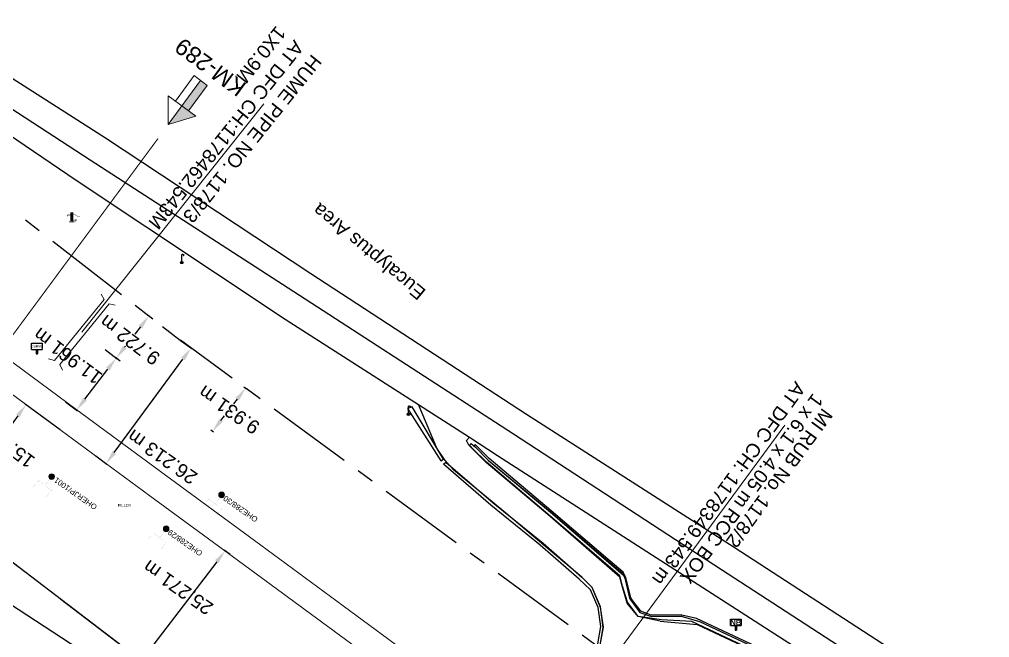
# Model space of a CAD drawing. Header units: metres. Extents: x 646303 to 662875, y 3366650 to 3378730.
# Drawn here: x 653661.1 to 653838.5, y 3373199.3 to 3373312.3 of the extents above; entities that cross this region are included whole.
import ezdxf
from ezdxf.enums import TextEntityAlignment as Align

# ---------------------------------------------------------------- set-up
doc = ezdxf.new("R2010")
doc.units = ezdxf.units.M
doc.header["$MEASUREMENT"] = 0
doc.header["$PDMODE"] = 3
doc.header["$PDSIZE"] = 0.5
doc.linetypes.add('CENTER', pattern=[50.8, 31.75, -6.35, 6.35, -6.35])
doc.linetypes.add('PHANTOM2', pattern=[1.25, 0.625, -0.125, 0.125, -0.125, 0.125, -0.125])
for name, color, linetype, lineweight in [('BOUNDARY DIMENTION', 10, 'Continuous', 0), ('BRIDGE DETAILS PLAN', 7, 'Continuous', 0), ('Existing IR Track', 143, 'Continuous', 0), ('Existing Railway Boundary', 7, 'CENTER', 0), ('KM STONE', 7, 'Continuous', 0), ('LC DETAILS IN PLAN', 7, 'Continuous', 0), ('OHE MAST', 8, 'Continuous', 0), ('OHE MAST TEXT', 8, 'Continuous', 0)]:
    doc.layers.add(name, color=color, linetype=linetype, lineweight=lineweight)
for name, color, linetype in [('COMPOUND_WALL', 251, 'Continuous'), ('CURVE_DETAILS', 251, 'Continuous'), ('DFCC Boundary', 6, 'CENTER'), ('Dimension', 10, 'Continuous'), ('FOOTPATH', 251, 'Continuous'), ('LAMP_POST', 7, 'Continuous'), ('LINK LINE', 190, 'Continuous'), ('MATCH LINE', 7, 'Continuous'), ('NAME_BOARD', 251, 'Continuous'), ('SUB_ROAD_CENTRE', 34, 'Continuous'), ('SUB_ROAD_EDGE', 34, 'Continuous'), ('TBM_PILLAR', 251, 'Continuous'), ('TOPO_HAND_PUMP', 8, 'Continuous'), ('TOPO_TEXT', 251, 'Continuous'), ('WING_WALL', 7, 'Continuous')]:
    doc.layers.add(name, color=color, linetype=linetype)
doc.styles.add('NB', font='swissbo.ttf', dxfattribs={"height": 1.5})
doc.styles.get("Standard").update_dxf_attribs({"font": 'arial.ttf'})
doc.styles.add('Style-Arial', font='arial.ttf')
doc.dimstyles.new('DIM', dxfattribs={"dimtxt": 2.5, "dimasz": 2.5, "dimexe": 0.18, "dimexo": 0.0625, "dimgap": 0.09, "dimtad": 0, "dimtih": 1, "dimtoh": 1, "dimdec": 3, "dimzin": 0, "dimdsep": 46, "dimtxsty": 'Standard', "dimcen": 0.09, "dimadec": 0, "dimazin": 0, "dimtfac": 1, "dimtdec": 3, "dimtofl": 0, "dimtmove": 0, "dimatfit": 3, "dimfxl": 1, "dimtolj": 1, "dimtzin": 0, "dimarcsym": 0})

# ---------------------------------------------------------------- blocks, each defined once
blk = doc.blocks.new('LP')
for points in [[(0, 0), (0, 1.5)], [(0.25, 1.35), (0.44, 1.35)]]:
    blk.add_lwpolyline(points)
for centre, radius, start, end in [((0.07, 0.99), 0.519, 57.6425, 97.3165), ((0.34, 1.33), 0.094, 11.7012, 168.0476)]:
    blk.add_arc(centre, radius, start, end)
at = {"extrusion": (0, 0, -1)}
blk.add_ellipse((0, 0.01), major_axis=(0.308, 0), ratio=0.400495, dxfattribs=at)
blk.add_ellipse((0.35, 1.36), major_axis=(0.0017, 0.0438), ratio=0.461056, start_param=1.74022, end_param=4.575836)
blk = doc.blocks.new('NB')
for p, q in [((-0.98, 0.82), (-0.98, 1.98)), ((-0.98, 1.98), (0.98, 1.98)), ((0.98, 1.98), (0.98, 0.82)), ((-0.98, 0.82), (0.98, 0.82)), ((-0.13, 0.82), (-0.13, 0)), ((-0.13, 0), (0.13, 0)), ((0.13, 0.82), (0.13, 0))]:
    blk.add_line(p, q)
at = {"style": 'NB', "width": 1.025371}
blk.add_text('NB', height=0.988, dxfattribs=at).set_placement((0, 1.4), align=Align.MIDDLE)
blk = doc.blocks.new('HP')
at = {"color": 8}
for points, const_width in [([(0, 0.17), (0, 1.76)], 0.541), ([(-0.75, 1.03), (-0.75, 1.29), (0, 1.29)], 0.108), ([(-0.04, 1.67), (1.03, 1.06), (1.42, 1.03)], 0.0676)]:
    blk.add_lwpolyline(points, dxfattribs=dict(at, const_width=const_width))
at = {"color": 8, "const_width": 0.0676}
blk.add_lwpolyline([(0, 0.17), (-0.41, 0.17), (-0.41, 0), (0.41, 0), (0.41, 0.17)], close=True, dxfattribs=at)
blk = doc.blocks.new('CURVE')
for p, q in [((-0.98, 0.82), (-0.98, 1.98)), ((-0.98, 1.98), (0.98, 1.98)), ((0.98, 1.98), (0.98, 0.82)), ((-0.98, 0.82), (0.98, 0.82)), ((-0.13, 0.82), (-0.13, 0)), ((-0.13, 0), (0.13, 0)), ((0.13, 0.82), (0.13, 0))]:
    blk.add_line(p, q)
at = {"style": 'NB', "width": 1.025371}
blk.add_text('CURVE', height=0.4, dxfattribs=at).set_placement((0, 1.4), align=Align.MIDDLE)
blk = doc.blocks.new('OHE MAST')
h = blk.add_hatch(color=256)
edge = h.paths.add_edge_path()
edge.add_arc((0, 0), 0.514, 0, 360)
at = {"const_width": 0.01, "flags": 128}
for points in [[(1.5, 3.5), (1.5, 2), (-1.5, 2), (-1.5, 3.5)], [(0, 2), (0, 0)]]:
    blk.add_lwpolyline(points, dxfattribs=at)
blk.add_circle((0, 0), 0.514)
blk = doc.blocks.new('KM POST PLAN')
at = {"extrusion": (0, 0, -1)}
h = blk.add_hatch(color=256, dxfattribs=at)
h.paths.add_polyline_path([(0, -20), (0, -8.47), (3, -8.47), (3, -20)])
h.paths.add_polyline_path([(0, -8.47), (0, 0), (6.25, -8.47), (3, -8.47)], flags=16)
at = {"flags": 128}
for points in [[(0, 0), (-6.25, -8.47), (6.25, -8.47)], [(0, 0), (0, -20)], [(0, 0), (6.25, -8.47)], [(3, -8.47), (3, -20), (-3, -20), (-3, -8.47)]]:
    blk.add_lwpolyline(points, dxfattribs=at)
at = {"style": 'Style-Arial'}
blk.add_attdef('KM-POST', text='', height=6, dxfattribs=at).set_placement((0, -26, -263.95), align=Align.MIDDLE_CENTER)
blk = doc.blocks.new('*D7206')
at = {"layer": 'Defpoints', "color": 0, "transparency": 16777216}
for p in [(653676.73, 3373251.98), (653678.82, 3373250.38), (653669.49, 3373242.46)]:
    blk.add_point(p, dxfattribs=at)
at = {"layer": 'Dimension', "color": 0, "lineweight": -2, "transparency": 16777216}
for p, q in [((653676.78, 3373251.94), (653678.97, 3373250.27)), ((653673.09, 3373242.86), (653677.31, 3373248.39)), ((653669.54, 3373242.42), (653671.72, 3373240.76))]:
    blk.add_line(p, q, dxfattribs=at)
at = {"layer": 'Dimension', "color": 0, "transparency": 16777216}
for points in [[(653676.98, 3373248.65), (653677.64, 3373248.14), (653678.82, 3373250.38)], [(653672.76, 3373243.11), (653673.43, 3373242.6), (653671.58, 3373240.87)]]:
    blk.add_solid(points, dxfattribs=at)
at = {"layer": 'Dimension', "color": 0, "lineweight": 0, "transparency": 16777216, "insert": (653669.97, 3373250.77), "char_height": 2.5, "attachment_point": 5, "rotation": 143}
blk.add_mtext('\\A1;11.961 m', dxfattribs=at)
blk = doc.blocks.new('*D7248')
at = {"layer": 'Defpoints', "color": 0, "linetype": 'Continuous', "transparency": 16777216}
for p in [(653662.34, 3373241.86), (653668.61, 3373237.26), (653659.5, 3373224.86)]:
    blk.add_point(p, dxfattribs=at)
at = {"layer": 'LINK LINE', "color": 0, "linetype": 'Continuous', "lineweight": -2, "transparency": 16777216}
for p, q in [((653668.55, 3373237.3), (653662.19, 3373241.97)), ((653660.86, 3373239.85), (653658.44, 3373236.56)), ((653654.71, 3373231.47), (653656.83, 3373234.35)), ((653659.45, 3373224.89), (653653.08, 3373229.56))]:
    blk.add_line(p, q, dxfattribs=at)
at = {"layer": 'LINK LINE', "color": 0, "linetype": 'Continuous', "transparency": 16777216}
for points in [[(653660.52, 3373240.1), (653661.2, 3373239.6), (653662.34, 3373241.86)], [(653654.37, 3373231.72), (653655.04, 3373231.22), (653653.23, 3373229.46)]]:
    blk.add_solid(points, dxfattribs=at)
at = {"layer": 'LINK LINE', "color": 0, "linetype": 'Continuous', "lineweight": 30, "transparency": 16777216, "insert": (653657.63, 3373235.46), "char_height": 2.5, "attachment_point": 5, "rotation": 143}
blk.add_mtext('\\A1;15.393 m', dxfattribs=at)
blk = doc.blocks.new('*D7301')
at = {"layer": 'Defpoints', "color": 0, "linetype": 'ByBlock', "ltscale": 0.5, "transparency": 16777216}
for p in [(653699.7, 3373214.41), (653683.39, 3373195.06), (653684.37, 3373194.32)]:
    blk.add_point(p, dxfattribs=at)
at = {"layer": 'Existing Railway Boundary', "color": 0, "linetype": 'ByBlock', "lineweight": -2, "ltscale": 0.5, "transparency": 16777216}
for p, q in [((653699.65, 3373214.45), (653698.58, 3373215.26)), ((653697.21, 3373213.16), (653684.91, 3373197.05)), ((653684.32, 3373194.36), (653683.25, 3373195.17))]:
    blk.add_line(p, q, dxfattribs=at)
at = {"layer": 'Existing Railway Boundary', "color": 0, "linetype": 'ByBlock', "ltscale": 0.5, "transparency": 16777216}
for points in [[(653696.88, 3373213.42), (653697.54, 3373212.91), (653698.73, 3373215.15)], [(653684.58, 3373197.3), (653685.24, 3373196.8), (653683.39, 3373195.06)]]:
    blk.add_solid(points, dxfattribs=at)
at = {"layer": 'Existing Railway Boundary', "color": 0, "linetype": 'ByBlock', "ltscale": 0.5, "transparency": 16777216, "insert": (653690.13, 3373208.45), "char_height": 2.5, "attachment_point": 5, "rotation": 145}
blk.add_mtext('\\A1;25.271 m', dxfattribs=at)
blk = doc.blocks.new('*D7094')
at = {"layer": 'BOUNDARY DIMENTION', "color": 0, "lineweight": -2, "transparency": 16777216}
for p, q in [((653702.16, 3373245.13), (653702.63, 3373244.78)), ((653700.97, 3373242.9), (653700.3, 3373242.03)), ((653697.97, 3373238.98), (653698.64, 3373239.86)), ((653696.13, 3373237.25), (653696.6, 3373236.89))]:
    blk.add_line(p, q, dxfattribs=at)
at = {"layer": 'BOUNDARY DIMENTION', "color": 0, "transparency": 16777216}
for points in [[(653700.64, 3373243.15), (653701.3, 3373242.65), (653702.49, 3373244.89)], [(653697.64, 3373239.24), (653698.3, 3373238.73), (653696.45, 3373237)]]:
    blk.add_solid(points, dxfattribs=at)
at = {"layer": 'Defpoints', "color": 0, "transparency": 16777216}
for p in [(653702.11, 3373245.17), (653702.49, 3373244.89), (653696.08, 3373237.28)]:
    blk.add_point(p, dxfattribs=at)
at = {"layer": 'BOUNDARY DIMENTION', "color": 0, "transparency": 16777216, "insert": (653699.47, 3373240.94), "char_height": 2.5, "attachment_point": 5, "rotation": 145}
blk.add_mtext('\\A1;9.931 m', dxfattribs=at)
blk = doc.blocks.new('*D6970')
at = {"layer": 'Defpoints', "color": 0, "linetype": 'Continuous', "ltscale": 0.5, "transparency": 16777216}
for p in [(653690.55, 3373253.66), (653692.51, 3373252.23), (653675.03, 3373232.54)]:
    blk.add_point(p, dxfattribs=at)
at = {"layer": 'DFCC Boundary', "color": 0, "linetype": 'Continuous', "lineweight": -2, "ltscale": 0.5, "transparency": 16777216}
for p, q in [((653690.6, 3373253.63), (653692.65, 3373252.12)), ((653678.47, 3373233.12), (653691.03, 3373250.21)), ((653675.08, 3373232.5), (653677.14, 3373230.99))]:
    blk.add_line(p, q, dxfattribs=at)
at = {"layer": 'DFCC Boundary', "color": 0, "linetype": 'Continuous', "ltscale": 0.5, "transparency": 16777216}
for points in [[(653690.69, 3373250.46), (653691.36, 3373249.97), (653692.51, 3373252.23)], [(653678.14, 3373233.36), (653678.81, 3373232.87), (653676.99, 3373231.1)]]:
    blk.add_solid(points, dxfattribs=at)
at = {"layer": 'DFCC Boundary', "color": 0, "linetype": 'Continuous', "ltscale": 0.5, "transparency": 16777216, "insert": (653687.25, 3373232.32), "char_height": 2.5, "attachment_point": 5, "rotation": 145}
blk.add_mtext('\\A1;26.213 m', dxfattribs=at)
blk = doc.blocks.new('*D6998')
at = {"layer": 'Defpoints', "color": 0, "transparency": 16777216}
for p in [(653684.8, 3373258.07), (653685.55, 3373257.49), (653679.58, 3373249.81)]:
    blk.add_point(p, dxfattribs=at)
at = {"layer": 'Dimension', "color": 0, "lineweight": -2, "transparency": 16777216}
for p, q in [((653685.5, 3373257.53), (653684.66, 3373258.18)), ((653683.26, 3373256.1), (653682.21, 3373254.74)), ((653680.37, 3373252.37), (653680.54, 3373252.59)), ((653679.53, 3373249.85), (653678.69, 3373250.5))]:
    blk.add_line(p, q, dxfattribs=at)
at = {"layer": 'Dimension', "color": 0, "transparency": 16777216}
for points in [[(653682.94, 3373256.35), (653683.59, 3373255.84), (653684.8, 3373258.07)], [(653680.04, 3373252.62), (653680.7, 3373252.11), (653678.83, 3373250.39)]]:
    blk.add_solid(points, dxfattribs=at)
at = {"layer": 'Dimension', "color": 0, "lineweight": 0, "transparency": 16777216, "insert": (653681.33, 3373253.7), "char_height": 2.5, "attachment_point": 5, "rotation": 143}
blk.add_mtext('\\A1;9.722 m', dxfattribs=at)

msp = doc.modelspace()

# ---------------------------------------------------------------- linework, layer by layer
msp.add_lwpolyline([(653704.6312, 3373178.8562), (653654.3161, 3373217.2522)])
at = {"layer": 'BRIDGE DETAILS PLAN', "color": 10, "linetype": 'Continuous'}
msp.add_lwpolyline([(653672.5464, 3373255.1538), (653705.8107, 3373296.8751)], dxfattribs=at)
at = {"layer": 'BRIDGE DETAILS PLAN', "color": 1, "linetype": 'Continuous'}
for points in [[(653666.471, 3373250.2535), (653667.5673, 3373249.9769), (653676.5948, 3373261.0871), (653676.1, 3373262.1038)], [(653668.9908, 3373248.2052), (653668.4961, 3373249.2219), (653677.5278, 3373260.3287), (653678.6242, 3373260.0521)]]:
    msp.add_lwpolyline(points, dxfattribs=at)
at = {"layer": 'COMPOUND_WALL', "linetype": 'Continuous'}
msp.add_polyline3d([(653536.804, 3373295.027, 269.954), (653585.704, 3373258.966, 269.671), (653640.424, 3373217.815, 269.355), (653709.645, 3373172.602, 269.692), (653678.63, 3373132.646, 269.384)], dxfattribs=at)
at = {"layer": 'DFCC Boundary', "ltscale": 0.5, "flags": 128}
msp.add_lwpolyline([(655695.597, 3371812.1897), (655640.8822, 3371912.823), (655580.0449, 3371996.7158), (655509.7792, 3372062.0857), (655426.9534, 3372113.9756), (655342.6069, 3372167.9462), (655257.8854, 3372221.2222), (655173.2688, 3372275.363), (655087.3459, 3372327.2788), (655002.8598, 3372380.6107), (654914.5097, 3372429.9473), (654741.1355, 3372529.4419), (654650.033, 3372576.4159), (654568.6995, 3372626.155), (654571.9877, 3372630.6369), (654391.4686, 3372756.327), (654377.1337, 3372736.8494), (654004.4289, 3373016.6995), (654007.7887, 3373020.6424), (653690.5739, 3373253.6486), (653690.5425, 3373253.6059), (653433.8132, 3373453.1485), (653440.7668, 3373462.5592), (653208.8394, 3373636.5534), (653216.1698, 3373646.5105), (653142.1983, 3373700.8896), (653053.6963, 3373771.1122), (652994.4341, 3373810.5255), (652929.3691, 3373859.5713), (652860.9168, 3373902.1103), (652749.6028, 3373984.4705), (652631.2396, 3374070.7175), (652636.2281, 3374078.1704), (652537.912, 3374145.7283), (652392.904, 3374241.2711), (652388.7719, 3374235.6812), (652308.569, 3374304.8076), (652315.9256, 3374314.7669), (652103.9815, 3374448.7876), (652083.1937, 3374464.1943), (652072.7494, 3374471.9329), (652052.3219, 3374487.0684), (652038.1897, 3374497.5387), (652024.0173, 3374508.0388), (652009.8347, 3374518.5254), (651995.6683, 3374529), (651981.7515, 3374539.2836), (651967.8828, 3374549.5317), (651954.6903, 3374559.2866), (651941.4997, 3374569.04), (651923.9377, 3374582.0168), (651906.3215, 3374595.0337), (651892.0868, 3374605.5547), (651877.7985, 3374616.1153), (651861.6288, 3374628.0564), (651845.5071, 3374639.9619), (651829.5757, 3374651.7544), (651824.7911, 3374655.296), (651813.6747, 3374663.5244), (651797.4592, 3374675.4968), (651792.6217, 3374679.0685), (651809.3453, 3374701.6999), (651798.0335, 3374710.0518), (651782.3495, 3374721.6444), (651766.6655, 3374733.2369), (651750.5163, 3374745.1875), (651734.3118, 3374757.179), (651717.3274, 3374769.6994), (651700.4625, 3374782.1317), (651684.6001, 3374793.8578), (651668.5938, 3374805.6902), (651652.6806, 3374817.4203), (651636.8173, 3374829.1137), (651620.9269, 3374840.8662), (651604.9647, 3374852.6718), (651588.7459, 3374864.6312), (651572.5882, 3374876.5455), (651556.6943, 3374888.2868), (651540.8409, 3374899.9983), (651524.5553, 3374912.0488), (651508.2568, 3374924.109), (651492.7938, 3374935.5157), (651477.3997, 3374946.8715), (651461.3291, 3374958.7436), (651445.2311, 3374970.6359), (651429.3555, 3374982.3615), (651413.4375, 3374994.1184), (651396.6322, 3375006.522), (651379.7761, 3375018.963), (651363.6644, 3375030.8565), (651352.7728, 3375038.8965), (651331.6522, 3375054.4784), (651315.7738, 3375066.1947), (651299.7306, 3375078.0412), (651283.6239, 3375089.9346), (651273.9044, 3375097.1057), (651264.2377, 3375104.2378), (651243.4187, 3375119.6324), (651222.5077, 3375135.095), (651201.5462, 3375150.5784), (651180.4926, 3375166.1298), (651161.7365, 3375179.9701), (651143.0969, 3375193.7244), (651126.6442, 3375205.9373), (651110.0563, 3375218.2505), (651088.7204, 3375233.9244), (651067.5473, 3375249.4788), (651049.4448, 3375262.8672), (651031.0656, 3375276.4601), (651013.3004, 3375289.5618), (650995.6557, 3375302.5748), (650975.556, 3375317.4171), (650955.4878, 3375332.2363), (650948.8014, 3375337.1771), (650951.4372, 3375340.7501), (650937.0874, 3375351.3535), (650916.0918, 3375366.8677), (650897.9224, 3375380.2929), (650879.805, 3375393.6796), (650866.8386, 3375403.2309), (650853.9116, 3375412.7532), (650835.5886, 3375426.289), (650817.2946, 3375439.8035), (650797.968, 3375454.1206), (650778.7222, 3375468.3781), (650760.7655, 3375481.6337), (650742.8011, 3375494.8949), (650723.0807, 3375509.4255), (650703.3693, 3375523.9495), (650688.6613, 3375534.8372), (650673.8463, 3375545.804), (650653.7938, 3375560.6295), (650633.6894, 3375575.4932), (650612.6421, 3375591.0542), (650592.0153, 3375606.3042), (650570.0328, 3375622.5591), (650548.5001, 3375638.4814), (650530.5234, 3375651.793), (650512.3606, 3375665.2423), (650494.7465, 3375678.2665), (650476.9008, 3375691.462), (650459.2976, 3375704.4721), (650441.3132, 3375717.7633), (650427.1261, 3375728.1319), (650413.8099, 3375737.864), (650402.677, 3375746.2697), (650389.8486, 3375755.6668), (650377.7322, 3375764.5425), (650360.7275, 3375777.1141), (650343.7744, 3375789.6482), (650325.0342, 3375803.5254), (650306.3109, 3375817.39), (650287.6225, 3375831.2124), (650268.717, 3375845.1957), (650250.337, 3375858.8009), (650231.8256, 3375872.5033), (650215.4559, 3375884.6355), (650199.261, 3375896.6381), (650189.9351, 3375903.5429), (650184.6476, 3375907.4517), (650170.3331, 3375918.0338), (650153.2211, 3375930.7288), (650135.9365, 3375943.5518), (650119.2313, 3375955.9159), (650102.3769, 3375968.3905), (650085.2738, 3375981.0461), (650068.2078, 3375993.6742), (650052.7787, 3376005.1011), (650037.4384, 3376016.4621), (650022.1728, 3376027.766), (650006.9632, 3376039.0283), (649974.7512, 3376062.8762), (649961.4537, 3376072.7117), (649948.2091, 3376082.508), (649944.476, 3376085.2722), (649918.728, 3376050.5341), (649909.4316, 3376057.4177), (649896.4092, 3376067.0604), (649893.7832, 3376069.0128), (649891.1645, 3376070.9437), (649888.4639, 3376072.9569), (649875.744, 3376082.3694), (649867.5551, 3376088.4016), (649853.4118, 3376098.8745), (649839.2513, 3376109.3603), (649829.0749, 3376116.9005), (649827.2194, 3376118.2675), (649818.0867, 3376125.0366), (649808.8566, 3376131.8779), (649793.2502, 3376143.4201), (649777.6288, 3376154.9733), (649763.6321, 3376165.3144), (649749.5741, 3376175.7007), (649733.9228, 3376187.2754), (649718.3343, 3376198.8036), (649705.3241, 3376208.4391), (649692.3703, 3376218.0327), (649678.0208, 3376228.6769), (649663.5747, 3376239.3366), (649646.4625, 3376252.0623), (649634.6272, 3376260.744), (649624.9192, 3376267.9946), (649615.0208, 3376275.3876), (649599.9831, 3376286.4834), (649588.9857, 3376294.598), (649590.032, 3376296.0132), (649586.1685, 3376298.8639), (649569.3593, 3376311.3207), (649552.641, 3376323.7102), (649537.2353, 3376335.0739), (649521.9792, 3376346.327), (649506.2408, 3376358.0035), (649490.3575, 3376369.7875), (649475.7578, 3376380.5673), (649461.1933, 3376391.3211), (649445.4753, 3376402.9572), (649429.8494, 3376414.5253), (649414.4906, 3376425.9209), (649378.3483, 3376452.6365), (649368.4603, 3376459.9984), (649352.6509, 3376471.6682), (649336.6992, 3376483.4434), (649322.3941, 3376494.1037), (649307.6557, 3376505.0862), (649290.8736, 3376517.4208), (649273.972, 3376529.8435), (649258.1992, 3376541.4854), (649242.2966, 3376553.2232), (649226.5432, 3376564.8634), (649210.8826, 3376576.435), (649195.2207, 3376588.0769), (649179.5326, 3376599.7383), (649164.9134, 3376610.5118), (649150.5177, 3376621.1205), (649135.415, 3376632.3287), (649120.2337, 3376643.5954), (649107.8929, 3376652.6743), (649095.5927, 3376661.7234), (649079.5687, 3376673.5769), (649063.4846, 3376685.4748), (649046.5651, 3376697.9756), (649029.6506, 3376710.4727), (649013.3465, 3376722.5351), (648996.9805, 3376734.6431), (648980.3936, 3376746.8979), (648963.6626, 3376759.259), (648946.7453, 3376771.7643), (648929.6945, 3376784.3682), (648913.5118, 3376796.3614), (648897.2206, 3376808.435), (648876.2496, 3376823.9678), (648855.1325, 3376839.6089), (648839.3985, 3376851.2044), (648823.6596, 3376862.8037), (648806.187, 3376875.7235), (648788.7814, 3376888.5937), (648772.4766, 3376900.6763), (648756.1277, 3376912.7915), (648748.6058, 3376918.3049), (648733.321, 3376929.6306), (648718.1841, 3376940.8501), (648694.1574, 3376958.9078), (648686.9154, 3376964.1595), (648685.9321, 3376964.8321), (648667.95, 3376978.2197), (648649.3198, 3376992.1471), (648633.5557, 3377003.8368), (648617.684, 3377015.6038), (648613.3865, 3377018.7718), (648613.1308, 3377018.4261), (648605.39, 3377024.1325), (648593.439, 3377032.9404), (648576.5994, 3377045.3816), (648559.8787, 3377057.7351), (648542.9247, 3377070.3132), (648525.9483, 3377082.908), (648511.3109, 3377093.7409), (648496.5572, 3377104.6599), (648477.562, 3377118.7172), (648458.5464, 3377132.7896), (648451.3349, 3377138.2101), (648435.5918, 3377149.862), (648422.1096, 3377159.9046), (648408.3664, 3377170.0637), (648394.6863, 3377180.1761), (648381.6588, 3377189.818), (648368.6059, 3377199.4787), (648354.1188, 3377210.196), (648339.6473, 3377220.9017), (648325.8166, 3377231.1386), (648311.9735, 3377241.3853), (648297.2469, 3377252.2824), (648283.6168, 3377262.3688), (648282.6002, 3377260.9951), (648281.5015, 3377261.8082), (648268.446, 3377271.4578), (648255.3849, 3377281.1115), (648243.3023, 3377290.0413), (648231.5826, 3377298.7116), (648230.1246, 3377299.843), (648216.137, 3377310.1827), (648202.3989, 3377320.3379), (648187.9045, 3377331.0225), (648173.4524, 3377341.7035), (648159.964, 3377351.7009), (648146.3755, 3377361.7726), (648132.3698, 3377372.1252), (648118.3132, 3377382.5155), (648104.5683, 3377392.6752), (648090.8453, 3377402.8186), (648079.0331, 3377411.5788), (648067.1746, 3377420.3734), (648052.1864, 3377431.461), (648037.1291, 3377442.5999), (648023.4384, 3377452.7367), (648009.6421, 3377462.9518), (647998.5681, 3377471.1475), (647977.6651, 3377486.6371), (647970.8013, 3377491.7424), (647954.3046, 3377504.0127), (647940.5645, 3377514.1537), (647927.1436, 3377524.0583), (647912.5029, 3377534.9198), (647897.7662, 3377545.8524), (647883.3488, 3377556.5286), (647868.9785, 3377567.1699), (647855.3948, 3377577.2425), (647841.7032, 3377587.3948), (647828.8284, 3377596.8277), (647815.9828, 3377606.2395), (647798.869, 3377618.9232), (647787.996, 3377626.9816), (647769.1212, 3377640.9619), (647756.6675, 3377650.183), (647742.624, 3377660.5991), (647728.5049, 3377671.0713), (647713.635, 3377682.0926), (647698.699, 3377693.1628), (647681.9918, 3377705.517), (647665.4025, 3377717.7839), (647652.0515, 3377727.6811), (647638.8028, 3377737.5025), (647625.2604, 3377747.546), (647611.724, 3377757.585), (647601.846, 3377764.9047), (647586.5632, 3377776.2354), (647574.9107, 3377784.8659), (647552.1318, 3377801.7377), (647544.5766, 3377807.3492), (647531.2096, 3377817.2774), (647518.7824, 3377826.4783), (647506.3678, 3377835.6698), (647493.0662, 3377845.5438), (647479.7149, 3377855.4547), (647466.3541, 3377865.3556), (647452.9886, 3377875.26), (647440.1702, 3377884.755), (647427.3392, 3377894.2595), (647421.9004, 3377898.2902), (647422.4016, 3377898.9655), (647413.1507, 3377905.8213), (647398.5546, 3377916.6386), (647385.2867, 3377926.4568), (647372.1159, 3377936.2032), (647357.4127, 3377947.1112), (647351.2811, 3377951.6601), (647330.0092, 3377967.4105), (647317.4471, 3377976.6964), (647304.414, 3377986.3606), (647291.335, 3377996.0589), (647278.7541, 3378005.3917), (647266.0777, 3378014.7954), (647252.9457, 3378024.4462), (647239.9839, 3378033.9719), (647225.7512, 3378044.5255), (647211.5179, 3378055.0796), (647196.511, 3378066.208), (647181.4966, 3378077.3419), (647167.7872, 3378087.5064), (647154.0498, 3378097.6917), (647140.7668, 3378107.5414), (647127.4862, 3378117.3893), (647113.2521, 3378127.9375), (647099.0375, 3378138.4713), (647085.0268, 3378148.8592), (647070.9977, 3378159.2608), (647056.5444, 3378169.9697), (647042.0873, 3378180.6814), (647027.5624, 3378191.4464), (647013.0728, 3378202.1851), (646999.864, 3378211.9684), (646986.6741, 3378221.7376), (646973.6148, 3378231.4185), (646960.4875, 3378241.1499), (646945.7953, 3378252.0414), (646931.0256, 3378262.9902), (646930.6274, 3378263.2852), (646951.9475, 3378292.0562)], dxfattribs=at)
at = {"layer": 'Existing IR Track', "flags": 128}
for points in [[(653656.8126, 3373251.8275), (653671.4279, 3373241.0239), (653687.812, 3373229.0084), (653704.0966, 3373217.066), (653720.3476, 3373205.0837), (653737.0212, 3373192.7897), (653750.168, 3373183.1064), (653763.8414, 3373173.0355), (653778.0731, 3373162.5772), (653790.3904, 3373153.525), (653807.9167, 3373140.5838), (653823.359, 3373129.1813), (653840.4143, 3373116.5158), (653855.0014, 3373105.6831), (653869.8862, 3373094.3956), (653883.4506, 3373084.1069)], [(653653.9824, 3373247.9979), (653668.7717, 3373237.1416), (653684.9994, 3373225.2137), (653701.207, 3373213.3006), (653717.549, 3373201.3001), (653733.88, 3373189.3077), (653747.3972, 3373179.3615), (653760.8472, 3373169.4647), (653775.2992, 3373158.8304), (653789.6881, 3373148.2426), (653805.1404, 3373136.8348), (653820.6059, 3373125.4168), (653837.5601, 3373112.6674), (653852.5684, 3373101.3812), (653866.9291, 3373090.4081), (653879.2122, 3373081.0115)]]:
    msp.add_lwpolyline(points, dxfattribs=at)
at = {"layer": 'Existing Railway Boundary', "ltscale": 0.5, "flags": 128}
msp.add_lwpolyline([(654002.209, 3372947.3374), (653941.6142, 3372995.8875), (653885.0948, 3373041.1722), (653849.3973, 3373069.6171), (653743.2122, 3373149.4146), (653618.3148, 3373244.7252), (653580.9535, 3373273.9706), (653528.5753, 3373314.5086), (653337.2875, 3373455.6537), (653241.7142, 3373522.5487), (653184.8817, 3373562.8841), (653178.3209, 3373554.058), (653007.7255, 3373673.7874), (652924.822, 3373729.8796), (652907.72, 3373740.0209), (652904.5642, 3373745.0641), (652864.1809, 3373771.0185), (652862.8289, 3373763.9282), (652836.0798, 3373790.575), (652793.9064, 3373826.9777), (652786.3399, 3373815.8276), (652694.4321, 3373883.0097), (652615.3514, 3373944.3753), (652559.0758, 3373987.3078), (652463.6034, 3374028.6205), (652316.9711, 3374087.5745), (652144.3796, 3374095.1872)], dxfattribs=at)
at = {"layer": 'FOOTPATH', "linetype": 'Continuous'}
for points in [[(653818.158, 3373186.836, 269.022), (653812.409, 3373188.862, 268.682), (653784.068, 3373202.241, 266.409), (653778.517, 3373202.536, 265.971), (653774.264, 3373203.121, 265.431), (653772.343, 3373205.749, 266.1), (653771.424, 3373208.697, 266.358), (653770.909, 3373210.57, 266.437), (653758.181, 3373221.518, 267.64), (653746.526, 3373231.346, 268.557), (653744.116, 3373233.762, 268.769), (653743.424, 3373234.493, 268.822), (653743.756, 3373234.779, 268.861), (653744.504, 3373234.127, 268.802), (653746.907, 3373231.679, 268.575), (653758.579, 3373221.907, 267.647), (653771.557, 3373210.691, 266.509)], [(653738.677, 3373230.976, 268.812), (653739.069, 3373231.331, 268.814), (653747.75, 3373223.902, 268.127), (653756.874, 3373216.533, 267.457), (653763.971, 3373210.35, 266.442), (653765.788, 3373208.477, 266.527), (653767.311, 3373204.851, 266.169), (653767.848, 3373201.207, 265.751), (653767.256, 3373197.92, 265.366)], [(653766.882, 3373198.117, 265.42), (653767.434, 3373201.326, 265.767), (653766.959, 3373204.762, 266.176), (653765.569, 3373208.011, 266.525), (653763.454, 3373209.979, 266.517), (653756.357, 3373216.162, 267.532), (653747.339, 3373223.472, 268.153), (653738.677, 3373230.976, 268.812)]]:
    msp.add_polyline3d(points, dxfattribs=at)
at = {"layer": 'LC DETAILS IN PLAN', "color": 10, "flags": 128}
msp.add_lwpolyline([(653763.0512, 3373186.4302), (653801.093, 3373238.1297)], dxfattribs=at)
at = {"layer": 'MATCH LINE', "linetype": 'PHANTOM2', "ltscale": 15, "const_width": 0.2}
msp.add_lwpolyline([(653686.4526, 3373290.5199), (653614.1475, 3373192.7036)], dxfattribs=at)
at = {"layer": 'SUB_ROAD_CENTRE', "linetype": 'Continuous'}
msp.add_polyline3d([(653939.03, 3373115.035, 268.756), (653904.956, 3373136.751, 268.914), (653874.656, 3373156.415, 269.025), (653824.957, 3373188.627, 269.113), (653789.479, 3373211.694, 268.99), (653751.469, 3373236.462, 268.933), (653712.36, 3373261.813, 268.948), (653674.043, 3373286.603, 268.736), (653640.947, 3373308.114, 268.837), (653608.18, 3373329.331, 268.857), (653571.954, 3373352.8, 268.887), (653568.5561, 3373354.9991, 268.89)], dxfattribs=at)
at = {"layer": 'SUB_ROAD_EDGE', "linetype": 'Continuous'}
for points in [[(653941.371, 3373118.603, 268.725), (653907.589, 3373140.404, 268.808), (653826.068, 3373193.5, 268.942), (653791.812, 3373215.729, 268.864), (653753.832, 3373240.056, 268.794), (653714.439, 3373265.803, 268.809), (653676.888, 3373290.618, 268.597), (653643.516, 3373311.864, 268.73), (653610.555, 3373333.503, 268.708), (653575.132, 3373356.241, 268.749)], [(653570.515, 3373350.045, 268.853), (653606.288, 3373325.22, 268.802), (653638.866, 3373305.021, 268.7), (653671.498, 3373282.924, 268.612), (653709.722, 3373257.484, 268.738), (653743.424, 3373235.952, 268.842), (653748.528, 3373232.602, 268.84), (653786.976, 3373207.873, 268.843), (653823.016, 3373184.681, 268.933), (653838.122, 3373174.24, 268.879), (653871.957, 3373152.717, 268.857), (653901.184, 3373133.7, 268.811), (653936.789, 3373110.912, 268.673)], [(653692.959, 3373112.648, 268.148), (653703.577, 3373126.39, 268.098), (653705.676, 3373128.434, 267.984), (653715.254, 3373138.264, 267.074), (653730.795, 3373153.454, 265.669), (653736.882, 3373158.704, 265.036), (653740.776, 3373162.91, 264.616), (653749.754, 3373172.959, 263.775), (653749.807, 3373173.021, 263.74), (653757.12, 3373182.878, 263.751), (653765.511, 3373193.989, 264.711), (653767.331, 3373197.912, 265.103), (653767.883, 3373201.154, 265.446), (653767.371, 3373204.903, 265.853), (653765.85, 3373208.454, 266.233), (653763.966, 3373210.348, 266.441), (653750.041, 3373222.04, 267.729), (653740.508, 3373229.98, 268.474), (653738.953, 3373231.663, 268.534), (653737.439, 3373233.909, 268.696), (653734.1114, 3373241.9018, 268.8133)], [(653778.283, 3373202.26, 265.583), (653774.264, 3373203.121, 265.431), (653772.258, 3373205.592, 265.818), (653771.368, 3373208.753, 266.065), (653770.899, 3373210.344, 266.201), (653758.152, 3373221.437, 267.338), (653746.465, 3373231.329, 268.319), (653743.305, 3373234.49, 268.571), (653742.893, 3373235.316, 268.698), (653743.424, 3373235.952, 268.842)], [(653778.283, 3373202.26, 265.583), (653785.083, 3373201.67, 266.29), (653812.439, 3373188.827, 268.456), (653823.009, 3373184.686, 268.933)]]:
    msp.add_polyline3d(points, dxfattribs=at)
at = {"layer": 'WING_WALL', "linetype": 'Continuous'}
for points in [[(653738.163, 3373231.581, 268.843), (653738.655, 3373231.921, 268.842), (653732.916, 3373241.454, 268.932), (653732.075, 3373241.201, 268.991), (653738.163, 3373231.581, 268.843)], [(653818.246, 3373187.187, 269.082), (653784.923, 3373202.749, 269.058), (653782.25, 3373203.401, 269.027), (653776.666, 3373203.416, 269.015), (653774.738, 3373204.093, 269.02), (653773.088, 3373206.275, 269.045), (653772.905, 3373206.572, 269.041), (653772.027, 3373210.27, 269.063), (653771.555, 3373211.22, 269.067), (653769.152, 3373213.244, 269.035), (653758.387, 3373222.442, 268.995), (653747.015, 3373232.057, 269.13), (653744.453, 3373234.595, 269.119), (653744.285, 3373234.367, 269.119), (653746.818, 3373231.728, 269.13), (653758.239, 3373222.269, 269.005), (653769.091, 3373213.017, 269.032), (653771.427, 3373211.09, 269.067), (653771.831, 3373210.147, 269.063), (653772.695, 3373206.486, 269.041), (653772.902, 3373206.155, 269.045), (653774.577, 3373203.9, 269.02), (653776.729, 3373203.159, 269.014), (653782.139, 3373203.181, 269.029), (653785.47, 3373202.208, 269.035), (653818.204, 3373186.868, 269.096)]]:
    msp.add_polyline3d(points, dxfattribs=at)

# ---------------------------------------------------------------- block references
at = {"layer": 'CURVE_DETAILS', "linetype": 'Continuous'}
msp.add_blockref('CURVE', (653664.322, 3373251.145, 268.824), dxfattribs=at)
at = {"layer": 'KM STONE'}
ref = msp.add_blockref('KM POST PLAN', (653688.3469, 3373293.0827), dxfattribs=dict(at, xscale=0.4999999999999977, yscale=0.4999999999999977, zscale=0.4999999999999977, rotation=143.718959737513))
ref.add_attrib('KM-POST', 'KM-289', dxfattribs={"layer": '0', "height": 3, "rotation": 143.71896, "style": 'Style-Arial'}).set_placement((653696.0396, 3373303.5623), align=Align.MIDDLE_CENTER)
at = {"layer": 'LAMP_POST', "linetype": 'Continuous'}
for p in [(653690.812, 3373267.846, 269.831), (653732.27, 3373240.094, 270.287)]:
    msp.add_blockref('LP', p, dxfattribs=at)
at = {"layer": 'NAME_BOARD', "linetype": 'Continuous'}
msp.add_blockref('NB', (653792.123, 3373200.666, 271.032), dxfattribs=at)
at = {"layer": 'OHE MAST', "color": 2, "rotation": 143.3908318566117}
for p in [(653667.014, 3373228.718), (653698.094, 3373225.38), (653687.958, 3373219.177)]:
    msp.add_blockref('OHE MAST', p, dxfattribs=at)
at = {"layer": 'TOPO_HAND_PUMP', "linetype": 'Continuous'}
msp.add_blockref('HP', (653670.718, 3373275.276, 269.386), dxfattribs=at)

# ---------------------------------------------------------------- texts
at = {"layer": 'BRIDGE DETAILS PLAN', "color": 10, "linetype": 'Continuous', "insert": (653716.5735, 3373304.5416, 268.411), "char_height": 2.5, "width": 47.344184, "attachment_point": 1, "rotation": 231.313652}
msp.add_mtext('\\A1;HUME PIPE NO. 1178/3\\PAT DFC CH:1178462.543M\\P1X0.9M', dxfattribs=at)
at = {"layer": 'LC DETAILS IN PLAN', "color": 10}
for s, p in [('AT DFC CH: 1178349.543 m', (653803.0132, 3373246.3072, -267.981)), ('1 x 6.1 x 4.05 m RCC BOX', (653806.2573, 3373244.1131, -267.981)), (' MI RUB No. 1178/2', (653808.5628, 3373242.2038, -267.981))]:
    msp.add_text(s, height=2.5, rotation=234, dxfattribs=at).set_placement(p)
at = {"layer": 'OHE MAST TEXT'}
for s, p in [('OHERJP/1001', (653671.3945, 3373225.6003)), ('OHE288/30', (653701.5573, 3373222.8063)), ('OHE288/29', (653691.4213, 3373216.6033))]:
    msp.add_text(s, height=1, rotation=145, dxfattribs=at).set_placement(p, align=Align.MIDDLE_CENTER)
at = {"layer": 'TBM_PILLAR'}
msp.add_text('PILLER', height=0.5, dxfattribs=at).set_placement((653679.124, 3373223.209, 269.444))
at = {"layer": 'TOPO_HAND_PUMP'}
msp.add_text('HP', height=0.5, dxfattribs=at).set_placement((653670.718, 3373275.276, 269.386))
at = {"layer": 'TOPO_TEXT'}
msp.add_text('Eucalyptus Area', height=2.5, rotation=140.42523, dxfattribs=at).set_placement((653735.6373, 3373262.7212))

# ---------------------------------------------------------------- dimensions: what is measured, and where the dimension line sits
at = {"layer": 'BOUNDARY DIMENTION'}
dim = msp.add_aligned_dim(p1=(653696.081, 3373237.2831), p2=(653702.1144, 3373245.1717), distance=-0.4677, dimstyle='DIM', override={"dimpost": ' m'}, dxfattribs=at)
dim.commit()
dim.dimension.update_dxf_attribs({"geometry": '*D7094', "text_midpoint": (653699.4692, 3373240.9433), "text_rotation": 145})
at = {"layer": 'DFCC Boundary', "linetype": 'Continuous', "ltscale": 0.5}
dim = msp.add_linear_dim(base=(653692.5089, 3373252.2273), p1=(653675.0342, 3373232.5385), p2=(653690.5521, 3373253.6646), angle=53.701312, dimstyle='DIM', override={"dimpost": ' m', "dimtmove": 2}, dxfattribs=at)
dim.commit()
dim.dimension.update_dxf_attribs({"geometry": '*D6970', "text_midpoint": (653687.2539, 3373232.3194), "dimtype": 129, "text_rotation": 145})
at = {"layer": 'Dimension', "color": 10, "lineweight": 0}
for base, p1, p2, angle, picture, middle in [((653684.7984, 3373258.0704), (653679.5811, 3373249.8121), (653685.5475, 3373257.4883), 52.143892, '*D6998', (653681.3327, 3373253.6961)), ((653678.8237, 3373250.3834), (653669.4884, 3373242.4576), (653676.7325, 3373251.9752), 52.724177, '*D7206', (653669.9682, 3373250.7674))]:
    dim = msp.add_linear_dim(base=base, p1=p1, p2=p2, angle=angle, dimstyle='DIM', override={"dimpost": ' m', "dimtmove": 2}, dxfattribs=at)
    dim.commit()
    dim.dimension.update_dxf_attribs({"geometry": picture, "text_midpoint": middle, "dimtype": 129, "text_rotation": 143})
at = {"layer": 'Existing Railway Boundary', "linetype": 'ByBlock', "ltscale": 0.5}
dim = msp.add_linear_dim(base=(653683.3946, 3373195.0621), p1=(653699.6999, 3373214.4083), p2=(653684.3691, 3373194.3184), angle=232.65237, dimstyle='DIM', override={"dimpost": ' m', "dimtmove": 2}, dxfattribs=at)
dim.commit()
dim.dimension.update_dxf_attribs({"geometry": '*D7301', "text_midpoint": (653690.13, 3373208.4473), "dimtype": 129, "text_rotation": 145})
at = {"layer": 'LINK LINE', "linetype": 'Continuous', "lineweight": 30}
dim = msp.add_linear_dim(base=(653662.3387, 3373241.8642), p1=(653659.4962, 3373224.8556), p2=(653668.6052, 3373237.2639), angle=53.717284, dimstyle='DIM', override={"dimpost": ' m'}, dxfattribs=at)
dim.commit()
dim.dimension.update_dxf_attribs({"geometry": '*D7248', "text_midpoint": (653657.6344, 3373235.456), "dimtype": 129, "text_rotation": 143})

doc.saveas('drawing.dxf')
